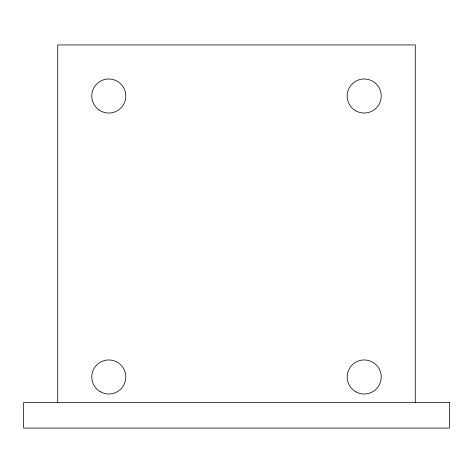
<?xml version="1.0" encoding="UTF-8"?>
<svg xmlns="http://www.w3.org/2000/svg" width="473" height="473" viewBox="0 0 473 473"><rect width="100%" height="100%" fill="white"/><g stroke="black" fill="none" stroke-linecap="round" stroke-linejoin="round"><path stroke-width="0.71" d="M415.294 402.523L415.294 44.935L57.706 44.935L57.706 402.523M449.35 402.523L23.65 402.523L23.65 428.065L449.35 428.065L449.35 402.523M355.696 391.727A17.028 17.028 0 0 0 381.238 376.981A17.028 17.028 0 0 0 355.696 362.235A17.028 17.028 0 0 0 355.696 391.727M100.276 391.727A17.028 17.028 0 0 0 125.818 376.981A17.028 17.028 0 0 0 100.276 362.235A17.028 17.028 0 0 0 100.276 391.727M98.987 109.943A17.028 17.028 0 0 0 125.747 97.55A17.028 17.028 0 0 0 101.636 80.57A17.028 17.028 0 0 0 98.987 109.943M355.696 110.765A17.028 17.028 0 0 0 381.238 96.019A17.028 17.028 0 0 0 355.696 81.273A17.028 17.028 0 0 0 355.696 110.765"/></g></svg>
